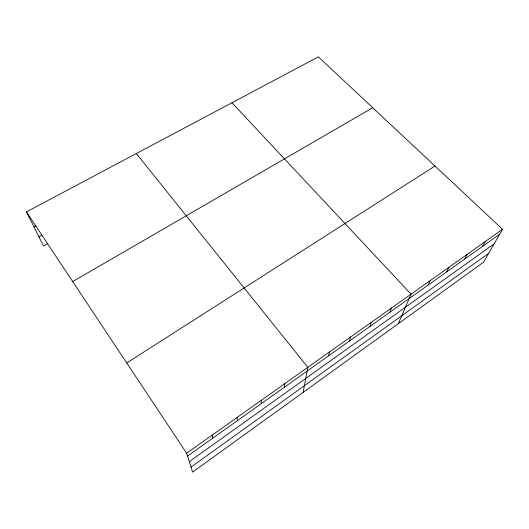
<?xml version="1.0" encoding="UTF-8"?>
<svg xmlns="http://www.w3.org/2000/svg" width="529" height="529" viewBox="0 0 529 529"><rect width="100%" height="100%" fill="white"/><g stroke="black" fill="none" stroke-linecap="round" stroke-linejoin="round"><path stroke-width="0.79" d="M261.214 403.713L261.326 400.294M284.47 387.175L284.886 383.591M303.124 392.373L307.825 367.331L136.317 153.542M328.549 355.845L329.514 351.95M349.451 340.987L350.667 336.96M369.837 326.499L371.292 322.34M389.734 312.355L391.414 308.07M398.344 323.669L411.053 294.15L231.966 102.752M428.126 285.065L430.222 280.555M446.655 271.893L448.942 267.284M464.753 259.025L467.226 254.323M482.441 246.454L485.093 241.66M502.55 229.282L483.559 262.172L192.589 472.139L186.651 453.234L26.45 211.891L318.379 56.861L502.55 229.282L186.651 453.234M191.009 467.12L488.657 253.345M189.296 461.672L494.152 243.829M187.544 456.077L499.733 234.162M126.729 362.96L434.977 166.02M72.704 281.573L372.72 107.744M47.749 243.631L43.53 245.965L26.45 211.891M38.948 236.813L41.824 235.24M34.001 226.954L36.144 225.797M212.235 435.096L212.777 438.144M237.118 417.454L237.323 420.694"/></g></svg>
